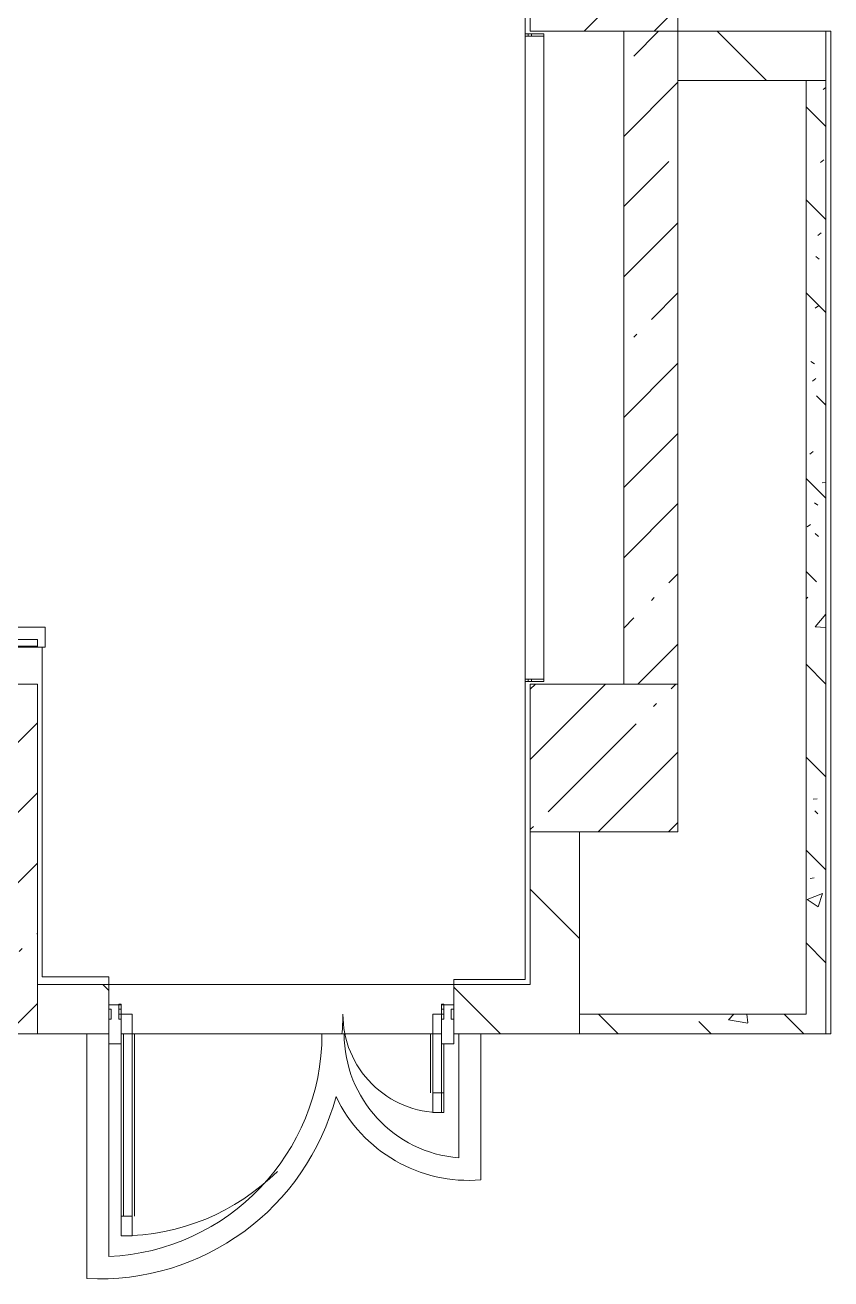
# Model space of a CAD drawing. Header units: millimetres. Extents: x 35092 to 251863, y -8553 to 29549.
# Drawn here: x 155813 to 159084, y 12785 to 17875 of the extents above; entities that cross this region are included whole.
import ezdxf

# ---------------------------------------------------------------- set-up
doc = ezdxf.new("R2010")
doc.units = ezdxf.units.MM
for name, color, linetype, lineweight, true_color in [('A-DETL-GENF-3', 7, 'Continuous', 5, 0xaaaaaa), ('A-DOOR-2', 7, 'Continuous', 5, 0xaaaaaa), ('A-FLOR-1', 7, 'Continuous', 5, 0xaaaaaa), ('A-WALL-PATT-1', 7, 'Continuous', 5, 0x787878), ('I-WALL-5', 7, 'Continuous', 5, 0x787878)]:
    doc.layers.add(name, color=color, linetype=linetype, lineweight=lineweight, true_color=true_color)
for name, color, linetype, lineweight in [('A-GLAZ-CWMG-2', 7, 'Continuous', 5), ('A-WALL', 7, 'Continuous', 9), ('A-WALL-2', 7, 'Continuous', 5), ('I-WALL-3', 7, 'Continuous', 5), ('S-COLS-1', 7, 'Continuous', 5)]:
    doc.layers.add(name, color=color, linetype=linetype, lineweight=lineweight)
pattern_1 = [(45, (124853, 0), (-285.123, 285.123), []), (45, (125138.1, 0), (-285.123, 285.123), [504.031, -100.806, 16.764, -84.042])]
pattern_2 = [(135, (124853, 0), (-353.5534, -353.5534), [])]
pattern_3 = [(135, (124853, 0), (-377.171, -377.171), [533.4, -88.9, 17.78, -88.9]), (135, (124853, 376.94), (-377.171, -377.171), []), (50, (124853, 0), (637.6445, -55.7866), [66.675, -733.425]), (355, (124853, 0), (-123.349, 668.699), [53.34, -586.74]), (100.451, (124906.1, -4.65), (514.299, 612.908), [56.665, -623.315]), (46.184, (124853, 177.8), (948.776, -147.15), [100.012, -1100.137]), (96.636, (124932.05, 165.5), (830.91, 865.997), [84.998, -934.973]), (351.184, (124853, 177.8), (830.918, 865.988), [80.01, -880.11]), (21, (124941.9, 133.35), (530.6506, -357.928), [66.675, -733.425]), (326, (124941.9, 133.35), (216.308, 644.658), [53.34, -586.74]), (71.451, (124986.1, 103.5), (746.96, 286.724), [56.665, -623.315]), (37.5, (124852.98, 0), (10.8105, 295.9426), [16.764, -562.864, 16.764, -578.866, -588.962]), (37.5, (124852.98, 0), (10.8105, 295.9426), [-1175.258, 16.764, -572.198]), (7.5, (124852.98, 0), (233.8692, 350.6318), [16.764, -322.834, 16.764, -549.529, -224.472]), (7.5, (124852.98, 0), (233.8692, 350.6318), [-905.891, 16.764, -207.708]), (327.5, (124654.74, 0), (474.5678, -20.0513), [16.764, -205.486, 16.764, -676.656, -920.115]), (327.5, (124654.74, 0), (474.5678, -20.0513), [-915.67, 16.764, -903.351]), (317.5, (124565.84, 0), (518.452, 88.9934), [16.764, -272.161, 16.764, -443.738, -653.415]), (317.5, (124565.84, 0), (518.452, 88.9934), [-749.427, 16.764, -636.651])]

# ---------------------------------------------------------------- blocks, each defined once
blk = doc.blocks.new('BSC_Колонна _Прямоугольная - 600х600-V279-2_2_2_птичка')
at = {"layer": 'S-COLS-1'}
h = blk.add_hatch(dxfattribs=at)
h.set_pattern_fill('FP_113', color=256, style=0, pattern_type=2)
h.set_pattern_definition([(45, (-33310, -18150), (-285.123, 285.123), []), (45, (-33024.88, -18150), (-285.123, 285.123), [504.031, -100.806, 16.764, -84.042])])
h.paths.add_polyline_path([(300, -300), (300, 300), (-300, 300), (-300, -300), (-50, -300)])
for p, q in [((300, 300), (-300, 300)), ((-300, 300), (-300, -300)), ((300, -300), (300, 300)), ((-300, -300), (300, -300))]:
    blk.add_line(p, q, dxfattribs=at)
blk = doc.blocks.new('BSC_Колонна _Прямоугольная - 600х600-V289-2_2_2_птичка')
at = {"layer": 'S-COLS-1'}
h = blk.add_hatch(dxfattribs=at)
h.set_pattern_fill('FP_115', color=256, style=0, pattern_type=2)
h.set_pattern_definition([(45, (-33310, -14900), (-285.123, 285.123), []), (45, (-33024.88, -14900), (-285.123, 285.123), [504.031, -100.806, 16.764, -84.042])])
h.paths.add_polyline_path([(300, -300), (300, 300), (-300, 300), (-300, -300), (80, -300)])
for p, q in [((300, 300), (-300, 300)), ((-300, 300), (-300, -300)), ((300, -300), (300, 300)), ((-300, -300), (300, -300))]:
    blk.add_line(p, q, dxfattribs=at)
blk = doc.blocks.new('Прямоугольный импост - Импост структурный с накладкой - 160мм Темный-32479175-2_2_2_птичка')
at = {"layer": 'A-GLAZ-CWMG-2'}
for p, q in [((-50, 40), (-50, 140)), ((-50, 140), (0, 140)), ((0, 140), (0, 40)), ((-40, 40), (-50, 40)), ((-50, -17), (-50, 0)), ((-50, 0), (-40, 0)), ((-40, 0), (-40, 40)), ((-10, 40), (-10, 0)), ((0, 40), (-10, 40)), ((-10, 0), (0, 0)), ((0, 0), (0, -17)), ((0, -17), (-50, -17))]:
    blk.add_line(p, q, dxfattribs=at)
blk = doc.blocks.new('Дверь_Витражная_остекление_ - Д-39_л_ Актовый-32481803-2_2_2_птичка')
at = {"layer": 'A-DETL-GENF-3'}
for p, q in [((650, 920), (605, 920)), ((605, 920), (605, 20)), ((650, 920), (605, 920)), ((605, 920), (605, 20)), ((650, 920), (650, 140)), ((650, 140), (650, 920)), ((596, 840), (596, 100)), ((650, 840), (605, 840)), ((640, 840), (640, 100)), ((-660, 420), (-615, 420)), ((-660, 420), (-660, 140)), ((-615, 420), (-660, 420)), ((-660, 420), (-660, 140)), ((-615, 420), (-615, 20)), ((-615, 20), (-615, 420)), ((-660, 340), (-615, 340)), ((-650, 340), (-650, 140)), ((-606, 340), (-606, 100)), ((-650, 100), (-615, 100)), ((650, 100), (605, 100)), ((-615, 20), (-650, 20)), ((-650, 20), (-615, 20)), ((605, 20), (650, 20)), ((605, 20), (650, 20)), ((650, 40), (650, 20)), ((650, 20), (650, 40))]:
    blk.add_line(p, q, dxfattribs=at)
at = {"layer": 'A-DOOR-2'}
for p, q in [((650, 920), (650, 140)), ((-650, 420), (-650, 140)), ((-650, 20), (-660, 20)), ((-660, 20), (-660, -20)), ((-650, 40), (-650, 20)), ((-650, -20), (-650, 20)), ((650, 40), (650, 20)), ((660, 20), (650, 20)), ((650, 20), (650, -20)), ((660, -20), (660, 20)), ((-660, -20), (-650, -20)), ((650, -20), (660, -20))]:
    blk.add_line(p, q, dxfattribs=at)
for centre, radius, start, end in [((650, 20), 900, 90, 134.8292), ((-650, 20), 400, 360, 90), ((650, 20), 900, 174.8223, 180)]:
    blk.add_arc(centre, radius, start, end, dxfattribs=at)
blk = doc.blocks.new('Прямоугольный импост - Импост структурный с накладкой - 160мм Темный-32479277-2_2_2_птичка')
at = {"layer": 'A-GLAZ-CWMG-2'}
for p, q in [((0, 140), (-50, 140)), ((-50, 140), (-50, 40)), ((0, 40), (0, 140)), ((-50, 40), (-40, 40)), ((-40, 0), (-50, 0)), ((-50, 0), (-50, -17)), ((-40, 40), (-40, 0)), ((-10, 0), (-10, 40)), ((-10, 40), (0, 40)), ((0, 0), (-10, 0)), ((0, -17), (0, 0)), ((-50, -17), (0, -17))]:
    blk.add_line(p, q, dxfattribs=at)
blk = doc.blocks.new('Стены наклон_ амфитеатр - Стены наклон_ амфитеатр-32992696-2_2_2_птичка')
at = {"layer": 'A-WALL-PATT-1'}
h = blk.add_hatch(dxfattribs=at)
h.set_pattern_fill('FP_173', color=256, style=0, pattern_type=2)
h.set_pattern_definition([(0, (26444.5, 15393.4), (0, 246.1), []), (90, (26444.5, 15393.4), (-1300, 8e-14), [])])
h.paths.add_polyline_path([(21879, 15353.9), (31010, 15353.9), (31010, 15380.7), (21879, 15380.7)])
at = {"layer": 'A-WALL-2'}
for p, q in [((31041, 15430.8), (21879, 15430.8)), ((21879, 15430.8), (21879, 15380.7)), ((31041, 15350), (31041, 15430.8)), ((21879, 15380.7), (31010, 15380.7)), ((21879, 15353.9), (21879, 15380.7)), ((31010, 15380.7), (31010, 15350)), ((21879, 15350), (21879, 15353.9)), ((31010, 15353.9), (21879, 15353.9)), ((31010, 15350), (21879, 15350)), ((31010, 15350), (31041, 15350))]:
    blk.add_line(p, q, dxfattribs=at)

msp = doc.modelspace()

# ---------------------------------------------------------------- hatches: boundary and pattern name
at = {"layer": 'I-WALL-3'}
h = msp.add_hatch(dxfattribs=at)
h.set_pattern_fill('FP_99', color=256, style=0, pattern_type=2)
h.set_pattern_definition(pattern_1)
h.paths.add_polyline_path([(158243, 15200), (158463, 15203.4), (158463, 17850), (158243, 17850), (158243, 15202.2)])
h = msp.add_hatch(dxfattribs=at)
h.set_pattern_fill('FP_100', color=256, style=0, pattern_type=2)
h.set_pattern_definition(pattern_2)
h.paths.add_polyline_path([(158983, 17650), (159063, 17650), (159063, 17850), (158463, 17850), (158463, 17650), (158865.7, 17650)])
h = msp.add_hatch(dxfattribs=at)
h.set_pattern_fill('FP_99', color=256, style=0, pattern_type=2)
h.set_pattern_definition(pattern_1)
h.paths.add_polyline_path([(155643, 13780), (155863, 13780), (155863, 15200), (155643, 15200), (155643, 13928.3)])
h = msp.add_hatch(dxfattribs=at)
h.set_pattern_fill('FP_100', color=256, style=0, pattern_type=2)
h.set_pattern_definition(pattern_2)
h.paths.add_polyline_path([(158063, 13780), (158063, 14600), (157863, 14600), (157863, 13780)])
h = msp.add_hatch(dxfattribs=at)
h.set_pattern_fill('FP_100', color=256, style=0, pattern_type=2)
h.set_pattern_definition(pattern_2)
h.paths.add_polyline_path([(157863, 13780), (157863, 13980), (157553, 13980), (157553, 13780)])
h.paths.add_polyline_path([(156063.2, 13780), (156153, 13780), (156153, 13980), (155863, 13980), (155863, 13780)])
at = {"layer": 'I-WALL-5'}
h = msp.add_hatch(dxfattribs=at)
h.set_pattern_fill('FP_116', color=256, style=0, pattern_type=2)
h.set_pattern_definition(pattern_3)
h.paths.add_polyline_path([(159063, 13780), (159063, 17650), (158983, 17650), (158983, 13780)])
h = msp.add_hatch(dxfattribs=at)
h.set_pattern_fill('FP_116', color=256, style=0, pattern_type=2)
h.set_pattern_definition(pattern_3)
h.paths.add_polyline_path([(158983, 13780), (158983, 13860), (158063, 13860), (158063, 13780)])

# ---------------------------------------------------------------- linework, layer by layer
at = {"layer": 'A-FLOR-1'}
for p, q in [((157843, 17840), (157843, 18470)), ((159063, 17850), (159084, 17850)), ((159084, 17850), (159084, 13780)), ((155883, 15350), (155883, 14011)), ((157843, 14000), (157843, 15210)), ((155883, 14011), (156153, 14011)), ((156153, 14011), (156153, 13980)), ((157553, 13980), (157553, 14000)), ((157553, 14000), (157843, 14000)), ((156063.2, 13780), (156063.2, 12786.3)), ((156203, 13780), (157503, 13780)), ((157573.2, 13780), (157573.2, 13276.6)), ((157663.2, 13187.1), (157663.2, 13780)), ((159084, 13780), (159063, 13780)), ((156153.2, 12875.9), (156153.2, 13740))]:
    msp.add_line(p, q, dxfattribs=at)
for centre, radius, start, end in [((156113.2, 13780), 905, 272.5332, 0), ((157613.2, 13780), 505, 180, 265.457), ((156113.2, 13780), 995, 267.1196, 345.2024), ((157613.2, 13780), 595, 205.284, 274.8205)]:
    msp.add_arc(centre, radius, start, end, dxfattribs=at)
at = {"layer": 'A-WALL'}
for p, q in [((157855.5, 17840), (157855.5, 17830)), ((157868, 17840), (157868, 17830)), ((158463, 17650), (158463, 17850)), ((159063, 17650), (158983, 17650)), ((157855.5, 15220), (157855.5, 15210)), ((157868, 15220), (157868, 15210)), ((155863, 13780), (155863, 13980))]:
    msp.add_line(p, q, dxfattribs=at)
at = {"layer": 'I-WALL-3'}
for p, q in [((157918, 17840), (157843, 17840)), ((157843, 15210), (157843, 17840)), ((157843, 17830), (157918, 17830)), ((157918, 17840), (157918, 15210)), ((158243, 17850), (158243, 15200)), ((159063, 17850), (158463, 17850)), ((159063, 13780), (159063, 17850)), ((158463, 15200), (158463, 17650)), ((158463, 17650), (158983, 17650)), ((158983, 17650), (158983, 13860)), ((157843, 15220), (157918, 15220)), ((155863, 15200), (155463, 15200)), ((155863, 13980), (155863, 15200)), ((157843, 15210), (157918, 15210)), ((157863, 14600), (157863, 13980)), ((158063, 14600), (158063, 13780)), ((155863, 13980), (157863, 13980)), ((156153, 13780), (156153, 13980)), ((157553, 13980), (157553, 13780)), ((158983, 13860), (158063, 13860)), ((145063, 13780), (156153, 13780)), ((157553, 13780), (159063, 13780))]:
    msp.add_line(p, q, dxfattribs=at)

# ---------------------------------------------------------------- block references
at = {"layer": 'A-DOOR-2', "rotation": 180}
msp.add_blockref('Дверь_Витражная_остекление_ - Д-39_л_ Актовый-32481803-2_2_2_птичка', (156853, 13880), dxfattribs=at)
at = {"layer": 'A-GLAZ-CWMG-2', "rotation": 180}
msp.add_blockref('Прямоугольный импост - Импост структурный с накладкой - 160мм Темный-32479277-2_2_2_птичка', (156153, 13880), dxfattribs=at)
at = {"layer": 'A-GLAZ-CWMG-2', "extrusion": (0, 0, -1), "rotation": 180}
msp.add_blockref('Прямоугольный импост - Импост структурный с накладкой - 160мм Темный-32479175-2_2_2_птичка', (-157553, 13880), dxfattribs=at)
at = {"layer": 'A-WALL-2'}
msp.add_blockref('Стены наклон_ амфитеатр - Стены наклон_ амфитеатр-32992696-2_2_2_птичка', (124853, 0), dxfattribs=at)
at = {"layer": 'S-COLS-1'}
for name, p in [('BSC_Колонна _Прямоугольная - 600х600-V279-2_2_2_птичка', (158163, 18150)), ('BSC_Колонна _Прямоугольная - 600х600-V289-2_2_2_птичка', (158163, 14900))]:
    msp.add_blockref(name, p, dxfattribs=at)

doc.saveas('drawing.dxf')
